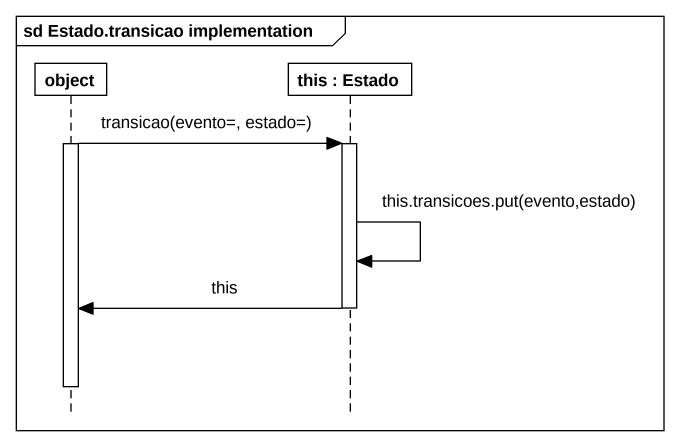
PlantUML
@startuml
mainframe sd Estado.transicao implementation
hide footbox
participant "object" as object_
participant "this : Estado" as this

activate object_
object_ -> this : transicao(evento=, estado=)
activate this
this -> this : this.transicoes.put(evento,estado)
this -> object_ : this
deactivate this
deactivate object_
@enduml
